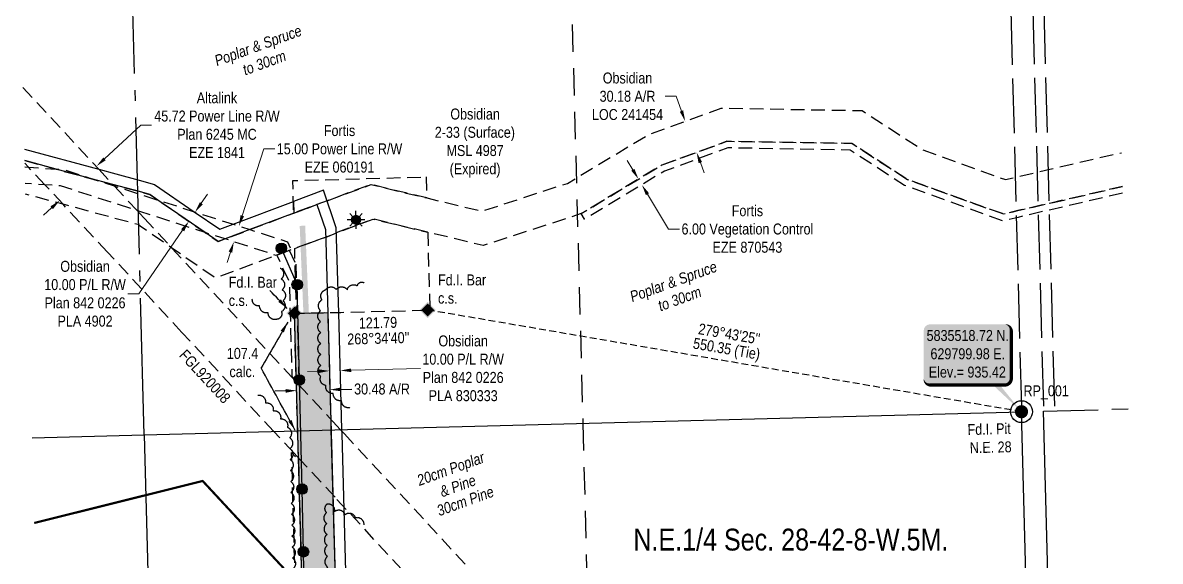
# Model space of a CAD drawing. Extents: x 627695 to 630270, y 5833772 to 5837149.
# Drawn here: x 628888 to 629927, y 5835382 to 5835874 of the extents above; entities that cross this region are included whole.
import ezdxf
from ezdxf.enums import TextEntityAlignment as Align

# ---------------------------------------------------------------- set-up
doc = ezdxf.new("R2010")
doc.units = 0
doc.header["$LTSCALE"] = 5
doc.header["$PDSIZE"] = 0.5
for name, pattern in [('0', [1, 1, 0]), ('CENTERLINEX3', [5, 2.5, -1, 0.5, -1]), ('DASHDOT2', [12.7, 6.35, -3.175, 0, -3.175]), ('foc-ACCESSROAD', [3.75, 2.5, -1.25]), ('foc-FLOWLINE', [3.75, 2.5, -1.25]), ('foc-LSD', [8, 5, -3]), ('foc-QUARTERLINE', [33, 25, -3, 2, -3]), ('foc-TIELINE', [1.875, 1.25, -0.625]), ('foc-UNSURVEYED', [12.5, 10, -2.5]), ('POWERLINE5', [7.8, 2.4, -0.6, 0.6, -0.6, 0.6, -0.6, 2.4])]:
    doc.linetypes.add(name, pattern=pattern)
doc.layers.get('Defpoints').update_dxf_attribs({"color": 9})
for name, color, linetype in [('35', 37, 'Continuous'), ('AS-POWER', 104, 'foc-POWER'), ('AS-POWER-EXISTING', 72, 'POWERLINE5'), ('AS-ROADS', 254, 'Continuous'), ('AS-WILDLIFE', 131, 'DASHDOT2'), ('C-AR', 13, 'foc-ACCESSROAD'), ('C-FLOWLINE', 13, 'foc-FLOWLINE'), ('C-RW', 13, 'Continuous'), ('C-SYMBOL', 7, 'Continuous'), ('C-WS', 13, 'foc-ACCESSROAD'), ('C-WS-S', 8, 'Continuous'), ('DETAIL-T', 7, 'Continuous'), ('F-EZE', 190, 'foc-FLOWLINE'), ('L-BD', 7, 'Continuous'), ('L-MON', 1, 'Continuous'), ('L-QSEC', 8, 'foc-QUARTERLINE'), ('L-SEC', 7, 'Continuous'), ('L-SECTION-LSD', 7, 'foc-LSD'), ('L-TIE', 7, 'foc-TIELINE'), ('L-USEC', 7, 'foc-UNSURVEYED'), ('P-PROPOSED', 10, 'Continuous'), ('P-PROPOSED-H', 21, 'Continuous'), ('P-TXT', 4, 'Continuous'), ('T-BUSH', 110, '0'), ('T-BUSH-T', 110, 'Continuous')]:
    doc.layers.add(name, color=color, linetype=linetype)
doc.layers.add('AS-TRAPPER BOUNDARY', color=7, linetype='CENTERLINEX3', true_color=0xb85c00, transparency=0.6)
for name, color, linetype, lineweight in [('C-AR-T', 13, 'Continuous', 9), ('C-RW-T', 13, 'Continuous', 9), ('C-WS-T', 13, 'Continuous', 9), ('F-EZE-T', 190, 'Continuous', 9), ('F-VCE-T', 190, 'Continuous', 9)]:
    doc.layers.add(name, color=color, linetype=linetype, lineweight=lineweight)
doc.styles.add('175L', font='ARIALN.TTF', dxfattribs={"height": 20})
doc.styles.add('80', font='ARIALN.TTF', dxfattribs={"height": 10})
doc.styles.add('80CG', font='ARIALN.TTF', dxfattribs={"height": 10})
doc.styles.add('80L', font='ARIALN.TTF', dxfattribs={"height": 10})
doc.styles.add('80LS', font='ARIALNI.TTF', dxfattribs={"height": 10})
doc.styles.add('foc-LtypeFont', font='ARIALN.TTF', dxfattribs={"height": 7.35})
doc.styles.add('MtXpl_Arial_Narrow', font='ARIALNI.TTF')
doc.linetypes.add('foc-POWER', pattern='A,6,-1,["P",foc-LtypeFont,S=0.2,R=0,X=-0.625,Y=-0.75],-1.24,4', length=12.24)
doc.dimstyles.new('Compass 5 000', dxfattribs={"dimscale": 5, "dimtxt": 9, "dimasz": 2, "dimexe": 0.2, "dimexo": 0.0625, "dimgap": 0.5, "dimtad": 0, "dimtih": 1, "dimtoh": 1, "dimzin": 0, "dimdsep": 46, "dimtxsty": '80CG', "dimcen": 0.1, "dimse1": 1, "dimse2": 1, "dimclrd": 256, "dimclrt": 256, "dimaunit": 1, "dimadec": 4, "dimazin": 0, "dimtfac": 0.06, "dimtofl": 0, "dimtmove": 0, "dimatfit": 1, "dimfxl": 0.2, "dimtolj": 1, "dimtzin": 0, "dimlwd": -1, "dimarcsym": 0})

# ---------------------------------------------------------------- blocks, each defined once
blk = doc.blocks.new('fdia')
at = {"color": 255, "const_width": 1}
blk.add_lwpolyline([(-0.5, 0, 1), (0.5, 0, 1)], format="xyb", close=True, dxfattribs=at)
blk = doc.blocks.new('Fdiaa')
blk.add_blockref('fdia', (0, 0))
blk = doc.blocks.new('fdib')
at = {"color": 1, "const_width": 1.6}
blk.add_lwpolyline([(-0.4, 0, 1), (0.4, 0, 1)], format="xyb", close=True, dxfattribs=at)
at = {"color": 1}
blk.add_circle((0, 0), 0.8, dxfattribs=at)
blk = doc.blocks.new('Fdibb')
blk.add_blockref('fdib', (0, 0))
blk = doc.blocks.new('fdicc')
for name in ['Fdibb', 'Fdiaa']:
    blk.add_blockref(name, (0, 0))
blk = doc.blocks.new('FDI')
blk.add_blockref('fdicc', (0, 0))
blk = doc.blocks.new('POWERPOLE')
h = blk.add_hatch(color=255)
edge = h.paths.add_edge_path()
edge.add_arc((0, 0), 0.96, 0, 360)
at = {"linetype": 'Continuous'}
for p, q in [((0.68, -0.68), (-0.68, 0.68)), ((-0.68, -0.68), (0.68, 0.68))]:
    blk.add_line(p, q, dxfattribs=at)
blk.add_circle((0, 0), 0.96, dxfattribs=at)
blk = doc.blocks.new('*D59')
at = {"layer": 'C-RW-T', "transparency": 16777216}
for p, q in [((629157.9, 5835555.7), (629147.9, 5835555.4)), ((629187.9, 5835556.5), (629251, 5835558.3))]:
    blk.add_line(p, q, dxfattribs=at)
for points in [[(629157.9, 5835557.4), (629158, 5835554), (629167.9, 5835556)], [(629187.8, 5835558.2), (629187.9, 5835554.9), (629177.9, 5835556.3)]]:
    blk.add_solid(points, dxfattribs=at)
at = {"layer": 'Defpoints', "color": 0, "transparency": 16777216}
for p in [(629166.9, 5835591.8), (629176.9, 5835592.1), (629177.9, 5835556.3)]:
    blk.add_point(p, dxfattribs=at)
at = {"layer": 'C-RW-T', "transparency": 16777216, "insert": (629290.1, 5835558.3), "char_height": 10, "attachment_point": 5, "style": '80CG'}
blk.add_mtext('\\A1;Obsidian\\P10.00 P/L R/W\\PPlan 842 0226\\PPLA 830333', dxfattribs=at)
blk = doc.blocks.new('*D61')
at = {"layer": 'Defpoints', "color": 0, "transparency": 16777216}
for p in [(629448.4, 5835730), (629451.5, 5835724.9), (629453.3, 5835725.9)]:
    blk.add_point(p, dxfattribs=at)
at = {"layer": 'F-VCE-T', "transparency": 16777216}
for p, q in [((629445, 5835739.7), (629439.9, 5835748.2)), ((629458.4, 5835717.4), (629477.7, 5835685.5)), ((629477.7, 5835685.5), (629487.7, 5835685.5))]:
    blk.add_line(p, q, dxfattribs=at)
for points in [[(629446.5, 5835740.5), (629443.6, 5835738.8), (629450.2, 5835731.1)], [(629459.9, 5835718.2), (629457, 5835716.5), (629453.3, 5835725.9)]]:
    blk.add_solid(points, dxfattribs=at)
at = {"layer": 'F-VCE-T', "transparency": 16777216, "insert": (629549.7, 5835685.5), "char_height": 10, "attachment_point": 5, "style": '80CG'}
blk.add_mtext('\\A1;Fortis\\P6.00 Vegetation Control\\PEZE 870543', dxfattribs=at)
blk = doc.blocks.new('*D62')
at = {"layer": 'Defpoints', "color": 0, "transparency": 16777216}
for p in [(628955.3, 5835742.9), (629229.2, 5835447.4), (629195.6, 5835416.2)]:
    blk.add_point(p, dxfattribs=at)
at = {"layer": 'F-EZE-T', "transparency": 16777216}
for p, q in [((628962.6, 5835749.7), (628995.6, 5835780.3)), ((628995.6, 5835780.3), (629005.6, 5835780.3)), ((628914.3, 5835704.9), (628907, 5835698.1))]:
    blk.add_line(p, q, dxfattribs=at)
for points in [[(628961.5, 5835750.9), (628963.7, 5835748.4), (628955.3, 5835742.9)], [(628913.2, 5835706.2), (628915.5, 5835703.7), (628921.7, 5835711.7)]]:
    blk.add_solid(points, dxfattribs=at)
at = {"layer": 'F-EZE-T', "transparency": 16777216, "insert": (629065.3, 5835780.3), "char_height": 10, "attachment_point": 5, "style": '80CG'}
blk.add_mtext('\\A1;Altalink\\P45.72 Power Line R/W\\PPlan 6245 MC\\PEZE 1841', dxfattribs=at)
blk = doc.blocks.new('*D63')
at = {"layer": 'Defpoints', "color": 0, "transparency": 16777216}
for p in [(629060, 5835696.4), (629085.3, 5835688.2), (629055.4, 5835682.1)]:
    blk.add_point(p, dxfattribs=at)
at = {"layer": 'F-EZE-T', "transparency": 16777216}
for p, q in [((629088.4, 5835697.7), (629108, 5835758.7)), ((629108, 5835758.7), (629118, 5835758.7)), ((629077.6, 5835664.4), (629074.6, 5835654.9))]:
    blk.add_line(p, q, dxfattribs=at)
for points in [[(629086.8, 5835698.2), (629090, 5835697.2), (629085.3, 5835688.2)], [(629076, 5835664.9), (629079.2, 5835663.9), (629080.7, 5835673.9)]]:
    blk.add_solid(points, dxfattribs=at)
at = {"layer": 'F-EZE-T', "transparency": 16777216, "insert": (629177.2, 5835758.7), "char_height": 10, "attachment_point": 5, "style": '80CG'}
blk.add_mtext('\\A1;Fortis\\P15.00 Power Line R/W\\PEZE 060191', dxfattribs=at)
blk = doc.blocks.new('*D79')
at = {"layer": 'C-RW-T', "transparency": 16777216}
for p, q in [((629164.8, 5835308.4), (629111.5, 5835306.9)), ((629194.8, 5835309.2), (629204.8, 5835309.5))]:
    blk.add_line(p, q, dxfattribs=at)
for points in [[(629164.7, 5835310), (629164.8, 5835306.7), (629174.8, 5835308.6)], [(629194.7, 5835310.9), (629194.8, 5835307.5), (629184.8, 5835308.9)]]:
    blk.add_solid(points, dxfattribs=at)
at = {"layer": 'Defpoints', "color": 0, "transparency": 16777216}
for p in [(629169.8, 5835486.9), (629179.8, 5835487.2), (629184.8, 5835308.9)]:
    blk.add_point(p, dxfattribs=at)
at = {"layer": 'C-RW-T', "transparency": 16777216, "insert": (629072.4, 5835306.9), "char_height": 10, "attachment_point": 5, "style": '80CG'}
blk.add_mtext('\\A1;Obsidian\\P10.00 P/L R/W\\PPlan 842 0226\\PPLA 830333', dxfattribs=at)
blk = doc.blocks.new('SMONA')
blk.add_hatch(color=255).paths.add_polyline_path([(0, -1.49), (1.49, 0), (0, 1.49), (-1.49, 0)])
blk = doc.blocks.new('SMONAA')
blk.add_blockref('SMONA', (0, 0))
blk = doc.blocks.new('SMONB')
at = {"color": 1}
blk.add_solid([(0, 1.2), (1.2, 0), (-1.2, 0), (0, -1.2)], dxfattribs=at)
blk = doc.blocks.new('SMONBB')
blk.add_blockref('SMONB', (0, 0))
blk = doc.blocks.new('SMONCC')
for name in ['SMONAA', 'SMONBB']:
    blk.add_blockref(name, (0, 0))
blk = doc.blocks.new('FDIBAR')
blk.add_blockref('SMONCC', (0, 0))
blk = doc.blocks.new('GAS')
h = blk.add_hatch(color=255)
h.dxf.hatch_style = 1
edge = h.paths.add_edge_path()
edge.add_arc((0, 0), 0.9, 0, 360)
for p, q in [((-0.81, 0), (-1.62, 0)), ((-0.57, 0.57), (-1.14, 1.14)), ((0, 0.81), (0, 1.62)), ((0.57, 0.57), (1.14, 1.14)), ((1.62, 0), (0.81, 0)), ((-0.57, -0.57), (-1.14, -1.14)), ((0, -0.81), (0, -1.62)), ((1.14, -1.14), (0.57, -0.57))]:
    blk.add_line(p, q)
blk.add_circle((0, 0), 0.8)
blk = doc.blocks.new('*D92')
at = {"layer": 'C-AR-T', "transparency": 16777216}
for p, q in [((629484.5, 5835806.7), (629474.5, 5835806.7)), ((629489.4, 5835793.3), (629484.5, 5835806.7)), ((629506.7, 5835746.2), (629510.1, 5835736.8))]:
    blk.add_line(p, q, dxfattribs=at)
for points in [[(629491, 5835793.9), (629487.9, 5835792.7), (629492.9, 5835783.9)], [(629508.3, 5835746.7), (629505.1, 5835745.6), (629503.3, 5835755.5)]]:
    blk.add_solid(points, dxfattribs=at)
at = {"layer": 'Defpoints', "color": 0, "transparency": 16777216}
for p in [(629490.5, 5835783), (629492.9, 5835783.9), (629500.9, 5835754.7)]:
    blk.add_point(p, dxfattribs=at)
at = {"layer": 'C-AR-T', "transparency": 16777216, "insert": (629440.2, 5835806.7), "char_height": 10, "attachment_point": 5, "style": '80CG'}
blk.add_mtext('\\A1;Obsidian\\P30.18 A/R\\PLOC 241454', dxfattribs=at)
blk = doc.blocks.new('*U98')
h = blk.add_hatch(color=254)
edge = h.paths.add_edge_path()
edge.add_line((-34, -28.5), (34, -28.5))
edge.add_arc((34, -22.5), 6, 270, 360)
edge.add_line((40, -22.5), (40, 21))
edge.add_arc((34, 21), 6, 0, 90)
edge.add_line((34, 27), (-34, 27))
edge.add_arc((-34, 21), 6, 90, 180)
edge.add_line((-40, 21), (-40, -22.5))
edge.add_arc((-34, -22.5), 6, 180, 270)
at = {"color": 1, "flags": 128}
blk.add_lwpolyline([(-34, -28.5, 3, 3, 0), (34, -28.5, 3, 3, 0.414214), (40, -22.5, 3, 3, 0), (40, 21, 3, 0, 0.414214), (34, 27, 0, 0, 0), (-34, 27, 0, 0, 0.414214), (-40, 21, 0, 0, 0), (-40, -22.5, 0, 3, 0.414214)], format="xyseb", close=True, dxfattribs=at)
blk.add_lwpolyline([(49.3, -52.8, 0, 10, 0), (0, 0, 5, 5, 0)], format="xyseb", dxfattribs=at)
at = {"color": 1, "style": '80'}
blk.add_attdef('ENTER_TEXT_001', (-36, -5), '', height=10, dxfattribs=at)
blk = doc.blocks.new('*D100')
at = {"layer": 'Defpoints', "color": 0, "transparency": 16777216}
for p in [(629136.9, 5835576), (629167.3, 5835576.8), (629138, 5835538)]:
    blk.add_point(p, dxfattribs=at)
at = {"layer": 'P-TXT', "transparency": 16777216}
for p, q in [((629128, 5835537.7), (629118, 5835537.4)), ((629178.4, 5835539.1), (629188.4, 5835539.4))]:
    blk.add_line(p, q, dxfattribs=at)
for points in [[(629127.9, 5835539.4), (629128, 5835536), (629138, 5835538)], [(629178.3, 5835540.8), (629178.4, 5835537.4), (629168.4, 5835538.8)]]:
    blk.add_solid(points, dxfattribs=at)
at = {"layer": 'P-TXT', "transparency": 16777216, "insert": (629216, 5835539.4), "char_height": 10, "attachment_point": 5, "style": '80CG'}
blk.add_mtext('\\A1;30.48 A/R', dxfattribs=at)
blk = doc.blocks.new('*D106')
at = {"layer": 'C-RW-T', "transparency": 16777216}
for p, q in [((629050.9, 5835709.1), (629056.6, 5835717.3)), ((629033.9, 5835684.4), (628993.9, 5835626.4)), ((628993.9, 5835626.4), (628983.9, 5835626.4))]:
    blk.add_line(p, q, dxfattribs=at)
for points in [[(629049.6, 5835710), (629052.3, 5835708.1), (629045.2, 5835700.8)], [(629032.5, 5835685.3), (629035.3, 5835683.4), (629039.6, 5835692.6)]]:
    blk.add_solid(points, dxfattribs=at)
at = {"layer": 'Defpoints', "color": 0, "transparency": 16777216}
for p in [(629030.5, 5835698.9), (629036.1, 5835707.1), (629039.6, 5835692.6)]:
    blk.add_point(p, dxfattribs=at)
at = {"layer": 'C-RW-T', "transparency": 16777216, "insert": (628944.8, 5835626.4), "char_height": 10, "attachment_point": 5, "style": '80CG'}
blk.add_mtext('\\A1;Obsidian\\P10.00 P/L R/W\\PPlan 842 0226\\PPLA 4902', dxfattribs=at)

msp = doc.modelspace()

# ---------------------------------------------------------------- hatches: boundary and pattern name
at = {"layer": 'AS-ROADS'}
h = msp.add_hatch(color=256, dxfattribs=at)
h.dxf.hatch_style = 1
h.paths.add_polyline_path([(629228.64, 5833777.063), (629233.636, 5833777.197), (629232.395, 5833829.848), (629230.243, 5833910.286), (629228.275, 5833977.599), (629224.531, 5834050.61), (629216.926, 5834092.24), (629207.743, 5834113.843), (629195.987, 5834135.795), (629189.25, 5834163.512), (629185.553, 5834249.895), (629181.748, 5834362.516), (629179.062, 5834452.507), (629177.128, 5834500.944), (629175.963, 5834548.348), (629173.074, 5834669.455), (629170.294, 5834762.974), (629167.768, 5834850.279), (629162.171, 5835048.499), (629162.143, 5835051.461), (629160.65, 5835126.222), (629158.76, 5835218.794), (629156.008, 5835335.794), (629154.178, 5835400.008), (629152.318, 5835478.189), (629150.566, 5835542.893), (629149.405, 5835604.352), (629145.835, 5835688.596), (629140.841, 5835688.384), (629144.409, 5835604.198), (629145.568, 5835542.779), (629147.322, 5835478.061), (629149.182, 5835399.878), (629151.012, 5835335.664), (629153.762, 5835218.684), (629155.652, 5835126.122), (629157.145, 5835051.387), (629157.173, 5835048.405), (629162.772, 5834850.135), (629165.298, 5834762.826), (629168.078, 5834669.321), (629170.967, 5834548.226), (629172.132, 5834500.782), (629174.066, 5834452.333), (629176.752, 5834362.358), (629180.559, 5834249.703), (629184.278, 5834162.808), (629191.281, 5834133.997), (629203.231, 5834111.681), (629212.108, 5834090.796), (629219.555, 5834050.03), (629223.281, 5833977.397), (629225.247, 5833910.146), (629227.399, 5833829.722)])
at = {"layer": 'P-PROPOSED-H', "linetype": 'ByBlock'}
h = msp.add_hatch(color=256, dxfattribs=at)
h.dxf.hatch_style = 1
h.paths.add_polyline_path([(629206.728, 5834155.762), (629176.269, 5834154.976), (629163.156, 5834628.382), (629136.004, 5835608.617), (629166.464, 5835609.373)])

# ---------------------------------------------------------------- linework, layer by layer
at = {"layer": '35', "color": 3}
msp.add_circle((629799.979, 5835518.716), 9.997, dxfattribs=at)
at = {"layer": 'AS-POWER', "flags": 128}
msp.add_lwpolyline([(629154.822, 5834927.363), (629152.573, 5835028.099), (629149.934, 5835133.218), (629147.596, 5835237.973), (629145.272, 5835342.671), (629144.252, 5835390.782), (629142.96, 5835448.067), (629140.51, 5835547.739), (629138.534, 5835634.757), (629124.122, 5835667.89)], dxfattribs=at)
at = {"layer": 'AS-WILDLIFE', "const_width": 2, "flags": 128}
msp.add_lwpolyline([(629925.696, 5834460.674), (629885.625, 5834503), (629361.75, 5835122), (629052.187, 5835455.5), (628898.451, 5835417.086)], dxfattribs=at)
at = {"layer": 'C-AR', "flags": 128}
for points in [[(628889.689, 5835747.994), (628918.423, 5835740.223), (628951.875, 5835731.179), (628970.266, 5835726.207), (628994.422, 5835719.676), (629004.051, 5835717.073), (629011.41, 5835712.001), (629054.356, 5835682.404), (629066.395, 5835674.108), (629072.73, 5835676.485), (629095.327, 5835684.97), (629135.33, 5835699.99), (629156.408, 5835707.903), (629165.791, 5835711.356), (629205.969, 5835726.141), (629256.831, 5835713.901), (629307.096, 5835701.804), (629385.302, 5835727.2), (629458.292, 5835771.227), (629525.666, 5835795.906), (629654.469, 5835793.699), (629709.328, 5835757.972), (629785.254, 5835730.676), (629795.835, 5835733.128), (629825.824, 5835740.08), (629891.262, 5835755.248)], [(629892.089, 5835724.446), (629826.651, 5835709.277), (629796.662, 5835702.326), (629783.409, 5835699.253), (629695.801, 5835730.75), (629645.264, 5835763.662), (629530.77, 5835765.625), (629471.401, 5835743.877), (629397.925, 5835699.557), (629308.315, 5835670.457), (629257.708, 5835682.637), (629207.897, 5835694.625), (629175.715, 5835682.571), (629166.438, 5835678.813), (629136.234, 5835667.784), (629133.033, 5835666.585), (629130.643, 5835665.689), (629119.361, 5835661.463), (629063.952, 5835640.71), (629024.172, 5835668.16), (628995.259, 5835688.112), (628993.222, 5835689.517), (628924.71, 5835708.091), (628890.501, 5835717.364)]]:
    msp.add_lwpolyline(points, dxfattribs=at)
msp.add_lwpolyline([(629206.728, 5834155.762), (629176.269, 5834154.976), (629163.156, 5834628.382), (629136.004, 5835608.617), (629166.464, 5835609.373)], close=True, dxfattribs=at)
at = {"layer": 'C-FLOWLINE', "flags": 128}
for points in [[(628889.689, 5835747.992), (628918.423, 5835740.223), (628951.875, 5835731.179), (628970.266, 5835726.207), (628994.421, 5835719.676), (629004.051, 5835717.073), (629011.41, 5835712.001), (629054.356, 5835682.404), (629066.395, 5835674.108), (629072.73, 5835676.485), (629095.327, 5835684.97), (629135.33, 5835699.99), (629156.408, 5835707.903), (629165.791, 5835711.356), (629205.969, 5835726.141), (629256.831, 5835713.901), (629307.096, 5835701.804), (629385.302, 5835727.2), (629458.292, 5835771.227), (629525.666, 5835795.906), (629654.469, 5835793.699), (629709.328, 5835757.972), (629785.254, 5835730.676), (629795.835, 5835733.128), (629825.825, 5835740.08), (629891.262, 5835755.248)], [(629892.089, 5835724.446), (629826.651, 5835709.277), (629796.661, 5835702.326), (629783.409, 5835699.253), (629695.801, 5835730.75), (629645.264, 5835763.662), (629530.77, 5835765.625), (629471.401, 5835743.877), (629397.925, 5835699.557), (629308.315, 5835670.457), (629257.708, 5835682.637), (629207.897, 5835694.625), (629175.715, 5835682.571), (629166.438, 5835678.813), (629136.234, 5835667.784), (629133.033, 5835666.585), (629130.643, 5835665.689), (629119.361, 5835661.463), (629063.952, 5835640.71), (629024.172, 5835668.16), (628995.259, 5835688.112), (628993.222, 5835689.517), (628924.71, 5835708.091), (628890.501, 5835717.364)]]:
    msp.add_lwpolyline(points, dxfattribs=at)
at = {"layer": 'C-RW', "flags": 128}
for points in [[(628889.412, 5835758.433), (628957.417, 5835740.042), (628972.888, 5835735.86), (628994.145, 5835730.106), (629008.321, 5835726.292), (629044.491, 5835701.362), (629067.771, 5835685.321), (629080.03, 5835689.918), (629135.035, 5835710.572), (629135.33, 5835699.99), (629095.327, 5835684.97), (629072.73, 5835676.485), (629066.395, 5835674.108), (629054.356, 5835682.404), (629011.41, 5835712.001), (629004.051, 5835717.073), (628994.422, 5835719.676), (628970.266, 5835726.207), (628951.875, 5835731.179), (628918.423, 5835740.223), (628889.689, 5835747.992)], [(629135.33, 5835699.99), (629156.408, 5835707.903), (629164.309, 5835684.988), (629166.443, 5835608.824), (629169.198, 5835509.739), (629169.412, 5835502.07), (629171.123, 5835440.472), (629175.847, 5835270.623), (629185.839, 5835270.899), (629181.432, 5835429.364), (629179.506, 5835498.629), (629179.404, 5835502.334), (629176.435, 5835609.08), (629174.276, 5835686.741), (629162.51, 5835720.874), (629135.035, 5835710.572), (629135.33, 5835699.99)]]:
    msp.add_lwpolyline(points, dxfattribs=at)
at = {"layer": 'C-WS', "flags": 128}
for points in [[(629256.291, 5835733.13), (629256.831, 5835713.901), (629205.969, 5835726.141), (629165.791, 5835711.356), (629156.408, 5835707.903), (629135.33, 5835699.99), (629135.035, 5835710.572), (629135.016, 5835711.192), (629134.497, 5835729.714), (629256.291, 5835733.13)], [(629257.708, 5835682.637), (629259.712, 5835611.219), (629178.39, 5835609.134), (629168.397, 5835608.878), (629137.908, 5835608.097), (629136.652, 5835652.906), (629136.234, 5835667.784), (629166.438, 5835678.813), (629175.715, 5835682.571), (629207.897, 5835694.625), (629257.708, 5835682.637)]]:
    msp.add_lwpolyline(points, close=True, dxfattribs=at)
at = {"layer": 'F-EZE'}
for points in [[(628887.916, 5835814.836), (628957.417, 5835740.042), (628970.266, 5835726.207), (628971.529, 5835724.848), (628992.434, 5835702.35), (628994.953, 5835699.639), (628998.89, 5835695.402), (629024.172, 5835668.16), (629133.508, 5835550.353), (629139.7, 5835543.682), (629171.152, 5835509.793), (629178.104, 5835502.302), (629181.461, 5835498.683), (629677.009, 5834964.754)], [(629642.356, 5834934.905), (629183.387, 5835429.419), (629173.078, 5835440.527), (629141.625, 5835474.418), (629135.434, 5835481.089), (629117.246, 5835500.687), (629033.337, 5835591.097), (628996.787, 5835630.48), (628965.396, 5835664.303), (628924.71, 5835708.091), (628908.162, 5835725.917), (628893.209, 5835742.022), (628889.749, 5835745.736)]]:
    msp.add_lwpolyline(points, dxfattribs=at)
at = {"layer": 'F-EZE', "flags": 128}
for points in [[(629892.254, 5835718.321), (629826.815, 5835703.153), (629796.826, 5835696.201), (629783.042, 5835693.006), (629693.112, 5835725.337), (629643.435, 5835757.688), (629531.785, 5835759.603), (629474.008, 5835738.439), (629401.027, 5835694.417), (629397.925, 5835699.557), (629471.401, 5835743.877), (629530.77, 5835765.625), (629645.264, 5835763.662), (629695.801, 5835730.75), (629783.409, 5835699.253), (629796.662, 5835702.326), (629826.651, 5835709.277), (629892.089, 5835724.446)], [(628889.841, 5835742.257), (628893.209, 5835742.022), (628918.423, 5835740.223), (628925.303, 5835739.739), (628951.875, 5835731.179), (628971.529, 5835724.848), (628994.481, 5835717.455), (629011.41, 5835712.001), (629044.491, 5835701.362), (629046.472, 5835700.707), (629079.101, 5835690.198), (629080.03, 5835689.918), (629095.327, 5835684.97), (629129.577, 5835673.938), (629133.033, 5835666.585), (629130.643, 5835665.689), (629119.361, 5835661.463), (629072.73, 5835676.485), (629054.356, 5835682.404), (628994.902, 5835701.555), (628992.434, 5835702.35), (628922.434, 5835724.898), (628908.162, 5835725.917), (628890.241, 5835727.176)]]:
    msp.add_lwpolyline(points, dxfattribs=at)
for points in [[(629137.166, 5835653.405), (629138.423, 5835608.595), (629140.214, 5835544.181), (629136.803, 5835547.856), (629134.023, 5835550.853), (629132.421, 5835608.428), (629131.621, 5835636.977), (629119.875, 5835661.963), (629131.157, 5835666.188), (629137.166, 5835653.405)], [(629139.632, 5835474.839), (629141.738, 5835399.112), (629145.321, 5835270.25), (629151.68, 5835037.236), (629145.679, 5835037.063), (629139.32, 5835270.084), (629133.44, 5835481.51), (629139.632, 5835474.839)]]:
    msp.add_lwpolyline(points, close=True, dxfattribs=at)
at = {"layer": 'L-QSEC'}
for q in [(628978.614, 5836261.731), (629019.111, 5834723.362)]:
    msp.add_line((628998.817, 5835497.591), q, dxfattribs=at)
at = {"layer": 'L-SEC'}
for p, q in [((628998.817, 5835497.591), (629799.979, 5835518.716)), ((629821.137, 5834714.37), (629799.979, 5835518.716)), ((629841.24, 5834714.899), (629820.082, 5835519.245)), ((628896.4, 5835494.891), (628998.817, 5835497.591))]:
    msp.add_line(p, q, dxfattribs=at)
at = {"layer": 'L-SECTION-LSD'}
msp.add_line((629378.076, 5836312.263), (629399.398, 5835508.154), dxfattribs=at)
at = {"layer": 'L-SECTION-LSD', "flags": 128}
msp.add_lwpolyline([(629399.398, 5835508.154), (629420.417, 5834703.874)], dxfattribs=at)
at = {"layer": 'L-TIE'}
msp.add_line((629799.979, 5835518.716), (629257.718, 5835611.639), dxfattribs=at)
at = {"layer": 'L-USEC'}
for p, q in [((629778.594, 5836322.81), (629799.979, 5835518.716)), ((629798.697, 5836323.345), (629820.082, 5835519.251)), ((629808.748, 5836323.612), (629830.133, 5835519.518)), ((629820.082, 5835519.248), (629897.54, 5835521.296))]:
    msp.add_line(p, q, dxfattribs=at)
at = {"layer": 'P-PROPOSED', "linetype": 'ByBlock', "flags": 128}
msp.add_lwpolyline([(629206.728, 5834155.762), (629176.269, 5834154.976), (629163.156, 5834628.382), (629136.004, 5835608.617), (629166.464, 5835609.373)], close=True, dxfattribs=at)
at = {"layer": 'T-BUSH', "flags": 128}
for points in [[(629123.061, 5835649.919, -0.52056705), (629123.958, 5835639.963, -0.52056705), (629124.855, 5835630.006, -0.52056705), (629125.623, 5835620.054, -0.52056705), (629124.097, 5835610.176, -0.52056705), (629119.963, 5835603.109, -0.52056705), (629112.037, 5835609.201, -0.52056705), (629104.235, 5835615.44, -0.52056705), (629097.594, 5835621.553, -0.52056705)], [(629186.759, 5835522.473, -0.52056705), (629179.137, 5835528.941, -0.52056705), (629171.515, 5835535.409, -0.52056705), (629164.748, 5835542.759, -0.52056705), (629160.123, 5835550.982, -0.52056705), (629160.09, 5835560.979, -0.52056705), (629160.058, 5835570.975, -0.52056705), (629160.025, 5835580.972, -0.52056705), (629159.992, 5835590.968, -0.52056705), (629159.96, 5835600.965, -0.52056705), (629159.927, 5835610.961, -0.52056705), (629161.185, 5835620.845, -0.52056705), (629164.492, 5835630.004, -0.52056705), (629174.259, 5835630.254, -0.52056705), (629184.253, 5835630.029, -0.52056705), (629193.488, 5835633.688, -0.52056705), (629199.785, 5835636.411, -0.52056705)], [(629102.543, 5835533.786, -0.52056705), (629109.606, 5835526.712, -0.52056705), (629116.66, 5835519.63, -0.52056705), (629123.344, 5835512.196, -0.52056705), (629129.673, 5835504.505, -0.52056705), (629131.688, 5835495.009, -0.52056705), (629131.922, 5835485.015, -0.52056705), (629132.156, 5835475.022, -0.52056705), (629132.39, 5835465.028, -0.52056705), (629132.624, 5835455.034, -0.52056705), (629132.857, 5835445.04, -0.52056705), (629133.091, 5835435.046, -0.52056705), (629133.325, 5835425.052, -0.52056705), (629133.559, 5835415.059, -0.52056705), (629133.793, 5835405.065, -0.52056705), (629134.027, 5835395.071, -0.52056705), (629134.261, 5835385.077, -0.52056705), (629134.495, 5835375.083, -0.52056705), (629134.729, 5835365.089, -0.52056705), (629134.962, 5835355.096, -0.52056705), (629135.196, 5835345.102, -0.52056705), (629135.43, 5835335.108, -0.52056705), (629135.664, 5835325.114, -0.52056705), (629135.898, 5835315.12, -0.52056705), (629136.132, 5835305.126, -0.52056705), (629136.366, 5835295.133, -0.52056705), (629136.6, 5835285.139, -0.52056705), (629136.834, 5835275.145, -0.52056705), (629137.068, 5835265.151, -0.52056705), (629137.301, 5835255.157, -0.52056705), (629137.535, 5835245.163, -0.52056705), (629137.769, 5835235.17, -0.52056705), (629138.003, 5835225.176, -0.52056705), (629138.237, 5835215.182, -0.52056705), (629138.471, 5835205.188, -0.52056705), (629138.705, 5835195.194, -0.52056705), (629138.939, 5835185.2, -0.52056705), (629139.173, 5835175.206, -0.52056705), (629139.406, 5835165.213, -0.52056705), (629139.64, 5835155.219, -0.52056705), (629139.874, 5835145.225, -0.52056705), (629140.108, 5835135.231, -0.52056705), (629140.342, 5835125.237, -0.52056705), (629140.576, 5835115.243, -0.52056705), (629140.81, 5835105.25, -0.52056705), (629141.044, 5835095.256, -0.52056705), (629141.278, 5835085.262, -0.52056705), (629141.512, 5835075.268, -0.52056705), (629141.745, 5835065.274, -0.52056705), (629141.979, 5835055.28, -0.52056705), (629142.213, 5835045.287, -0.52056705), (629142.447, 5835035.293, -0.52056705), (629142.681, 5835025.299, -0.52056705), (629142.915, 5835015.305, -0.52056705), (629143.149, 5835005.311, -0.52056705), (629143.383, 5834995.317, -0.52056705), (629143.617, 5834985.324, -0.52056705), (629143.85, 5834975.33, -0.52056705), (629144.102, 5834965.336, -0.52056705), (629144.394, 5834955.344, -0.52056705), (629140.966, 5834948.989, -0.52056705), (629130.97, 5834949.055, -0.52056705), (629120.974, 5834949.012, -0.52056705), (629110.979, 5834948.844, -0.52056705), (629099.335, 5834948.65, -0.52056705)], [(629199.584, 5835415.362, 0.52056705), (629191.909, 5835421.748, 0.52056705), (629182.326, 5835424.594, 0.52056705), (629172.744, 5835427.44, 0.52056705), (629165.922, 5835434.329, 0.52056705), (629165.353, 5835426.59, 0.52056705), (629165.586, 5835416.596, 0.52056705), (629165.819, 5835406.602, 0.52056705), (629166.052, 5835396.608, 0.52056705), (629166.285, 5835386.614, 0.52056705), (629166.519, 5835376.621, 0.52056705), (629166.752, 5835366.627, 0.52056705), (629166.985, 5835356.633, 0.52056705), (629167.218, 5835346.639, 0.52056705), (629167.452, 5835336.645, 0.52056705), (629167.685, 5835326.651, 0.52056705), (629167.918, 5835316.657, 0.52056705), (629168.151, 5835306.664, 0.52056705), (629168.384, 5835296.67, 0.52056705), (629168.618, 5835286.676, 0.52056705), (629168.851, 5835276.682, 0.52056705), (629169.084, 5835266.688, 0.52056705), (629169.317, 5835256.694, 0.52056705), (629169.551, 5835246.7, 0.52056705), (629169.784, 5835236.707, 0.52056705), (629170.017, 5835226.713, 0.52056705), (629170.25, 5835216.719, 0.52056705), (629170.483, 5835206.725, 0.52056705), (629170.717, 5835196.731, 0.52056705), (629170.95, 5835186.737, 0.52056705), (629171.183, 5835176.743, 0.52056705), (629171.416, 5835166.75, 0.52056705), (629171.65, 5835156.756, 0.52056705), (629171.883, 5835146.762, 0.52056705), (629172.116, 5835136.768, 0.52056705), (629172.349, 5835126.774, 0.52056705), (629172.582, 5835116.78, 0.52056705), (629172.816, 5835106.786, 0.52056705), (629173.049, 5835096.793, 0.52056705), (629173.282, 5835086.799, 0.52056705), (629173.515, 5835076.805, 0.52056705), (629173.749, 5835066.811, 0.52056705), (629173.982, 5835056.817, 0.52056705), (629174.215, 5835046.823, 0.52056705), (629174.448, 5835036.829, 0.52056705), (629174.81, 5835026.84, 0.52056705), (629175.253, 5835016.853, 0.52056705), (629175.697, 5835006.866, 0.52056705), (629176.14, 5834996.88, 0.52056705), (629176.583, 5834986.893, 0.52056705), (629177.027, 5834976.906, 0.52056705), (629177.47, 5834966.92, 0.52056705), (629177.914, 5834956.933, 0.52056705), (629178.357, 5834946.946, 0.52056705), (629180.098, 5834938.021, 0.52056705), (629185.246, 5834931.842, 0.52056705), (629185.797, 5834921.86, 0.52056705), (629186.348, 5834911.879, 0.52056705), (629186.898, 5834901.898, 0.52056705), (629188.375, 5834892.086, 0.52056705), (629194.53, 5834886.772, 0.52056705), (629204.525, 5834886.639, 0.52056705), (629214.521, 5834886.506, 0.52056705), (629220.553, 5834886.426, 0.52056705)]]:
    msp.add_lwpolyline(points, format="xyb", dxfattribs=at)

# ---------------------------------------------------------------- block references
at = {"layer": 'AS-POWER-EXISTING', "xscale": 4.999999999999891, "yscale": 4.999999999999891, "zscale": 4.999999999999891}
for p in [(629124.122, 5835667.89), (629138.534, 5835634.757), (629140.51, 5835547.739), (629142.96, 5835448.067), (629144.252, 5835390.782)]:
    msp.add_blockref('POWERPOLE', p, dxfattribs=at)
at = {"layer": 'C-WS-S', "xscale": 4.998287849999982, "yscale": 4.998287849999982, "zscale": 4.998287849999982}
msp.add_blockref('GAS', (629192.237, 5835693.926), dxfattribs=at)
at = {"layer": 'DETAIL-T', "color": 6}
ref = msp.add_blockref('*U98', (629750.643, 5835571.565), dxfattribs=at)
ref.add_attrib('ENTER_TEXT_001', '5835518.72 N.', (629713.324, 5835583.338), dxfattribs={"layer": '0', "color": 1, "height": 10, "style": '80'})
ref.add_attrib('ENTER_TEXT_002', '629799.98 E.', (629716.847, 5835566.63), dxfattribs={"layer": '0', "color": 1, "height": 10, "style": '80'})
ref.add_attrib('ENTER_TEXT_003', 'Elev.= 935.42', (629715.299, 5835549.923), dxfattribs={"layer": '0', "color": 1, "height": 10, "style": '80'})
at = {"layer": 'L-MON', "color": 6, "xscale": 4.99999999999998, "yscale": 4.99999999999998, "zscale": 4.99999999999998}
for p in [(629136.004, 5835608.617), (629257.718, 5835611.639)]:
    msp.add_blockref('FDIBAR', p, dxfattribs=at)
at = {"layer": 'L-MON', "xscale": 4.999999999999891, "yscale": 4.999999999999891, "zscale": 4.999999999999891}
msp.add_blockref('FDI', (629799.979, 5835518.716), dxfattribs=at)

# ---------------------------------------------------------------- texts
at = {"layer": '35', "color": 3, "style": '80'}
msp.add_attdef('RP_001', (629801.812, 5835532.804), 'RP', height=9.9966, dxfattribs=at)
at = {"layer": 'AS-TRAPPER BOUNDARY', "transparency": 33554687, "insert": (629037.412, 5835576.491), "char_height": 9.9966, "width": 61.96172, "attachment_point": 1, "rotation": 312.863239, "style": '80L'}
msp.add_mtext('FGL920008', dxfattribs=at)
at = {"layer": 'C-SYMBOL', "color": 3, "style": '175L'}
msp.add_text('N.E.1/4 Sec. 28-42-8-W.5M.', height=19.99315, dxfattribs=at).set_placement((629589.37, 5835385.942), align=Align.BOTTOM_CENTER)
at = {"layer": 'C-WS-T', "insert": (629263.993, 5835795.539), "char_height": 10, "attachment_point": 1, "style": '80L'}
msp.add_mtext_dynamic_manual_height_columns('\\pi14.39516;Obsidian\\P\\pi0.2103;2-33 (Surface)\\P\\pi10.89925;MSL 4987\\P\\pi13.77101;(Expired)', width=72.62387, gutter_width=50, heights=[0], dxfattribs=at)
at = {"layer": 'L-BD', "style": '80L'}
for s, height, rotation, p in [('121.79', 9.9966, 1.514452, (629212.288, 5835599.983)), ("279°43'25''", 9.99658, 350.2761, (629533.07, 5835589.81)), ("268°34'40''", 9.99658, 1.514452, (629212.665, 5835585.743)), ('550.35 (Tie)', 9.99658, 350.2761, (629530.537, 5835575.03))]:
    msp.add_text(s, height=height, rotation=rotation, dxfattribs=at).set_placement(p, align=Align.MIDDLE)
at = {"layer": 'L-BD', "insert": (629073.653, 5835576.943), "char_height": 9.99658, "attachment_point": 1, "style": '80CG'}
msp.add_mtext_dynamic_manual_height_columns('\\pi0.66369;107.4\\P\\pi3.03327;calc.', width=28.19403, gutter_width=49.983, heights=[0], dxfattribs=at)
at = {"layer": 'L-MON', "char_height": 9.99658, "attachment_point": 1, "style": '80CG'}
for insert in [(629076.031, 5835641.921), (629267.162, 5835644.059)]:
    msp.add_mtext_dynamic_manual_height_columns('Fd.I. Bar c.s.', width=44.17764, gutter_width=49.983, heights=[0], dxfattribs=dict(at, insert=insert))
at = {"layer": 'T-BUSH', "style": 'MtXpl_Arial_Narrow'}
msp.add_text('30cm Pine', height=9.9966, rotation=20, dxfattribs=at).set_placement((629268.335, 5835423.202))
at = {"layer": 'T-BUSH', "insert": (629246.469, 5835460.166), "char_height": 9.99658, "width": 65.38456, "attachment_point": 1, "rotation": 20, "line_spacing_factor": 1.010232, "style": 'MtXpl_Arial_Narrow'}
msp.add_mtext('\\pi0.38752;20cm Poplar \\P\\pi16.41545;& Pine', dxfattribs=at)
at = {"layer": 'T-BUSH-T', "char_height": 9.99662, "width": 83.20281, "attachment_point": 2, "rotation": 20, "style": '80LS'}
for insert in [(629101.094, 5835857.76), (629480.372, 5835642.301)]:
    msp.add_mtext('Poplar & Spruce\\Pto 30cm', dxfattribs=dict(at, insert=insert))

# ---------------------------------------------------------------- dimensions: what is measured, and where the dimension line sits
at = {"layer": 'C-AR-T', "color": 6}
dim = msp.add_linear_dim(base=(629492.872, 5835783.893), p1=(629500.864, 5835754.67), p2=(629490.481, 5835783.017), angle=110.11808, text='Obsidian\\P30.18 A/R\\PLOC 241454', dimstyle='Compass 5 000', dxfattribs=at)
dim.commit()
dim.dimension.update_dxf_attribs({"geometry": '*D92', "text_midpoint": (629440.244, 5835806.655), "dimtype": 161})
at = {"layer": 'C-RW-T'}
for base, p1, p2, angle, text, picture, middle in [((629039.566, 5835692.597), (629036.144, 5835707.115), (629030.462, 5835698.871), 235.426559, 'Obsidian\\P10.00 P/L R/W\\PPlan 842 0226\\PPLA 4902', '*D106', (628944.844, 5835626.378)), ((629177.899, 5835556.252), (629166.919, 5835591.827), (629176.915, 5835592.101), 1.573005, 'Obsidian\\P10.00 P/L R/W\\PPlan 842 0226\\PPLA 830333', '*D59', (629290.098, 5835558.26)), ((629184.782, 5835308.918), (629169.835, 5835486.881), (629179.827, 5835487.159), 1.592363, 'Obsidian\\P10.00 P/L R/W\\PPlan 842 0226\\PPLA 830333', '*D79', (629072.364, 5835306.879))]:
    dim = msp.add_linear_dim(base=base, p1=p1, p2=p2, angle=angle, text=text, dimstyle='Compass 5 000', dxfattribs=at)
    dim.commit()
    dim.dimension.update_dxf_attribs({"geometry": picture, "text_midpoint": middle, "dimtype": 161})
at = {"layer": 'F-EZE-T'}
for base, p1, p2, angle, text, picture, middle in [((628955.251, 5835742.866), (629195.632, 5835416.245), (629229.201, 5835447.366), 42.832741, 'Altalink\\P45.72 Power Line R/W\\PPlan 6245 MC\\PEZE 1841', '*D62', (629065.311, 5835780.292)), ((629085.301, 5835688.213), (629055.421, 5835682.073), (629060.021, 5835696.356), 72.14716, 'Fortis\\P15.00 Power Line R/W\\PEZE 060191', '*D63', (629177.155, 5835758.736))]:
    dim = msp.add_linear_dim(base=base, p1=p1, p2=p2, angle=angle, text=text, dimstyle='Compass 5 000', dxfattribs=at)
    dim.commit()
    dim.dimension.update_dxf_attribs({"geometry": picture, "text_midpoint": middle, "dimtype": 161})
at = {"layer": 'F-VCE-T'}
dim = msp.add_linear_dim(base=(629453.287, 5835725.94), p1=(629448.381, 5835729.995), p2=(629451.478, 5835724.851), angle=301.048502, text='Fortis\\P6.00 Vegetation Control\\PEZE 870543', dimstyle='Compass 5 000', dxfattribs=at)
dim.commit()
dim.dimension.update_dxf_attribs({"geometry": '*D61', "text_midpoint": (629549.718, 5835685.469), "dimtype": 161})
at = {"layer": 'P-TXT'}
dim = msp.add_linear_dim(base=(629137.961, 5835537.978), p1=(629167.333, 5835576.817), p2=(629136.908, 5835575.974), angle=181.586644, text='30.48 A/R', dimstyle='Compass 5 000', dxfattribs=at)
dim.commit()
dim.dimension.update_dxf_attribs({"geometry": '*D100', "text_midpoint": (629216.045, 5835539.375), "dimtype": 161})

# ---------------------------------------------------------------- leaders
at = {"layer": 'L-BD', "path_type": 1}
for points in [[(629129.947, 5835600.592), (629105.575, 5835558.632)], [(629136.751, 5835501.592), (629105.575, 5835558.632)]]:
    msp.add_leader(points, dimstyle='Compass 5 000', override={"dimgap": 0.5, "dimtad": 0}, dxfattribs=at)
at = {"layer": 'L-MON', "path_type": 1}
msp.add_leader([(629129.414, 5835613.008), (629113.611, 5835629.267)], dimstyle='Compass 5 000', override={"dimgap": 0.5, "dimtad": 0}, dxfattribs=at)

# ---------------------------------------------------------------- next in the draw order: texts
at = {"layer": 'L-MON', "insert": (629746.772, 5835507.261), "char_height": 9.99658, "attachment_point": 1, "rotation": 1.499228, "style": '80CG', "bg_fill": 3, "box_fill_scale": 1.15, "bg_fill_color": 256, "bg_fill_true_color": 256, "bg_fill_transparency": 0}
msp.add_mtext_dynamic_manual_height_columns('\\pi3.80947;Fd.I. Pit\\P\\pi5.42556;N.E. 28', width=42.24787, gutter_width=49.983, heights=[0], dxfattribs=at)

doc.saveas('drawing.dxf')
